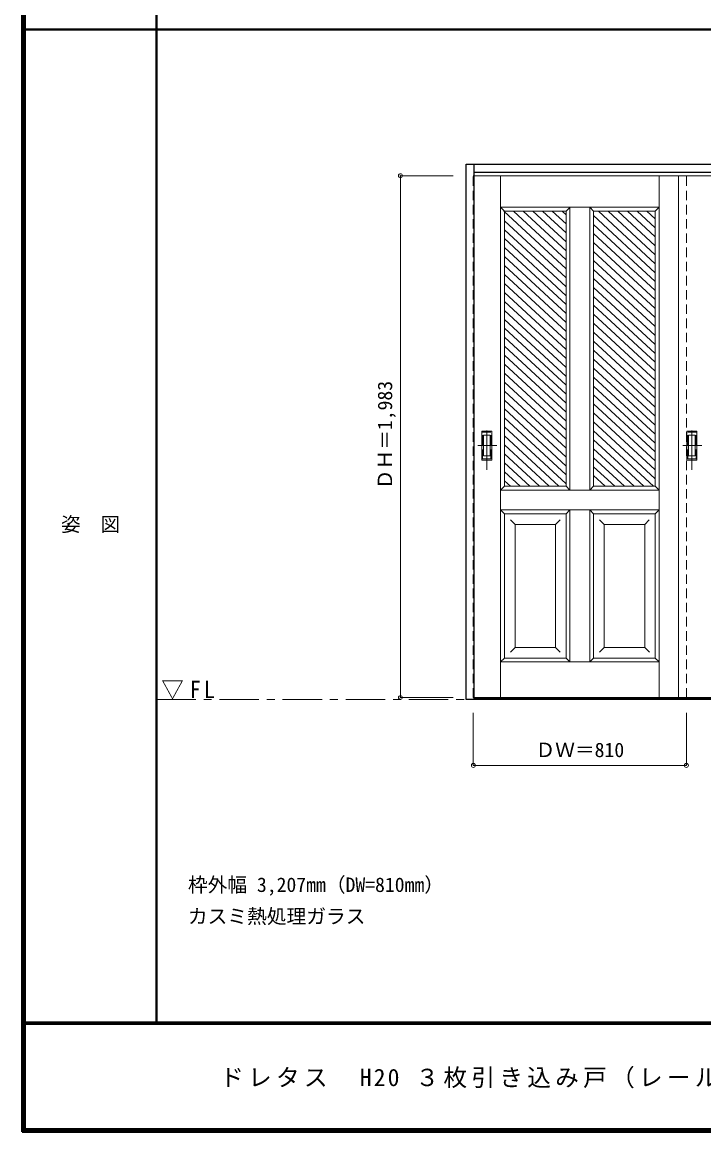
# Model space of a CAD drawing. Units: millimetres, scale not verified. Extents: x -6000 to 5700, y -4307 to 4260.
# Drawn here: x -6000 to -3409, y -4205 to 12 of the extents above; entities that cross this region are included whole.
import ezdxf
from ezdxf.enums import TextEntityAlignment as Align

# ---------------------------------------------------------------- set-up
doc = ezdxf.new("R2010")
doc.units = ezdxf.units.MM
doc.header["$LTSCALE"] = 30
doc.header["$PDMODE"] = 32
doc.header["$PDSIZE"] = 15
doc.linetypes.add('CHAIN1', pattern=[8, 5, -1, 1, -1])
doc.linetypes.add('DASHED1', pattern=[1.8, 1.2, -0.6])
for name, color, linetype, lineweight in [('0-1_通り芯', 7, 'CHAIN1', 18), ('0-2_扉', 7, 'Continuous', 18), ('0-4_枠', 3, 'Continuous', 25), ('0-6_引手', 7, 'Continuous', 18), ('0-B_寸法', 4, 'Continuous', 9), ('0-C_ハッチ', 4, 'Continuous', 9), ('F-1_枠', 6, 'Continuous', 40), ('F-A_文字', 7, 'Continuous', 18)]:
    doc.layers.add(name, color=color, linetype=linetype, lineweight=lineweight)
doc.layers.add('0-A_文字', color=7, linetype='Continuous')
doc.styles.add('ＭＳ ゴシック', font='')
doc.styles.get('ＭＳ ゴシック').set_extended_font_data('MS Gothic')

msp = doc.modelspace()

# ---------------------------------------------------------------- linework, layer by layer
at = {"layer": '0-1_通り芯'}
msp.add_line((-5490, -2562.5), (100, -2562.5), dxfattribs=at)
at = {"layer": '0-2_扉', "color": 4, "linetype": 'DASHED1', "lineweight": 9}
for p, q in [((-4285, -2554.5), (-4285, -571.5)), ((-4282, -571.5), (-4285, -571.5)), ((-3475, -2554.5), (-3475, -571.5)), ((-4285, -2554.5), (-4282, -2554.5))]:
    msp.add_line(p, q, dxfattribs=at)
at = {"layer": '0-2_扉'}
for p, q in [((-3475, -571.5), (-4282, -571.5)), ((-4181.5, -2554.5), (-4181.5, -571.5)), ((-3578.5, -2554.5), (-3578.5, -571.5)), ((-3505, -571.5), (-3505, -2554.5)), ((-2695, -571.5), (-3502, -571.5)), ((-4181.5, -691.5), (-4166.5, -706.5)), ((-3920, -691.5), (-4181.5, -691.5)), ((-3932.5, -706.5), (-4166.5, -706.5)), ((-4166.5, -1751.5), (-4166.5, -706.5)), ((-3932.5, -706.5), (-3917.79, -691.79)), ((-3932.5, -706.5), (-3932.5, -994.5)), ((-3578.5, -691.5), (-3920, -691.5)), ((-3917.5, -691.5), (-3917.5, -1766.5)), ((-3827.5, -706.5), (-3842.5, -691.5)), ((-3842.5, -691.5), (-3842.5, -1766.5)), ((-3827.5, -706.5), (-3827.5, -994.5)), ((-3593.5, -1620.26), (-3593.5, -706.5)), ((-3593.69, -889.5), (-3593.5, -889.5)), ((-3932.5, -994.5), (-3932.5, -1751.5)), ((-3827.5, -994.5), (-3827.5, -1751.5)), ((-3593.5, -1751.5), (-3593.5, -1609.45)), ((-4166.5, -1751.5), (-3932.5, -1751.5)), ((-3932.5, -1751.5), (-4121.5, -1751.5)), ((-3917.5, -1766.5), (-3932.5, -1751.5)), ((-3917.5, -1766.5), (-3578.5, -1766.5)), ((-3827.5, -1751.5), (-3842.5, -1766.5)), ((-3827.5, -1751.5), (-3638.5, -1751.5)), ((-3593.5, -1751.5), (-3792.5, -1751.5)), ((-3578.5, -1766.5), (-3593.5, -1751.5)), ((-3917.5, -1841.5), (-4181.5, -1841.5)), ((-3917.5, -1841.5), (-3932.5, -1856.5)), ((-3917.5, -1841.5), (-3917.5, -2419.5)), ((-3578.5, -1841.5), (-3917.5, -1841.5)), ((-3842.5, -1841.5), (-3842.5, -2419.5)), ((-3827.5, -1856.5), (-3842.5, -1841.5)), ((-3932.5, -1856.5), (-4166.5, -1856.5)), ((-4126.5, -1896.5), (-4144.18, -1878.82)), ((-4126.5, -1896.5), (-3972.5, -1896.5)), ((-4126.5, -1896.5), (-4126.5, -2364.5)), ((-3972.5, -1896.5), (-3954.82, -1878.82)), ((-3972.5, -2363.07), (-3972.5, -1896.5)), ((-3932.5, -1856.5), (-3932.5, -2404.5)), ((-3827.5, -1856.5), (-3827.5, -2404.5)), ((-3787.54, -1896.5), (-3805.21, -1878.82)), ((-3787.54, -1896.5), (-3633.5, -1896.5)), ((-3787.5, -1896.5), (-3787.5, -2364.5)), ((-3633.54, -1896.5), (-3615.86, -1878.82)), ((-3633.5, -2364.5), (-3633.5, -1896.5)), ((-3593.5, -2404.5), (-3593.5, -1856.5)), ((-4126.5, -2364.5), (-4144.18, -2382.18)), ((-4126.5, -2364.5), (-3972.5, -2364.5)), ((-3972.5, -2364.5), (-3972.5, -2363.07)), ((-3972.5, -2364.5), (-3954.82, -2382.18)), ((-3787.5, -2364.5), (-3805.18, -2382.18)), ((-3787.5, -2364.5), (-3633.5, -2364.5)), ((-3633.5, -2364.5), (-3633.5, -2363.07)), ((-3633.5, -2364.5), (-3615.82, -2382.18)), ((-3917.5, -2419.5), (-4181.5, -2419.5)), ((-3932.5, -2404.5), (-3917.5, -2419.5)), ((-3827.5, -2404.5), (-3842.5, -2419.5)), ((-3593.5, -2404.5), (-3827.5, -2404.5)), ((-3475, -2554.5), (-4282, -2554.5)), ((-2695, -2554.5), (-3502, -2554.5))]:
    msp.add_line(p, q, dxfattribs=at)
for points in [[(-3578.5, -691.5), (-3593.5, -706.5), (-3827.5, -706.5)], [(-4166.5, -1751.5), (-4181.5, -1766.5), (-3917.5, -1766.5)], [(-4166.5, -2404.5), (-4166.5, -1856.5), (-4181.5, -1841.5)], [(-3578.5, -1841.5), (-3593.5, -1856.5), (-3827.5, -1856.5)], [(-3932.5, -2404.5), (-4166.5, -2404.5), (-4181.5, -2419.5)], [(-3593.5, -2404.5), (-3578.5, -2419.5), (-3917.5, -2419.5)]]:
    msp.add_lwpolyline(points, dxfattribs=at)
at = {"layer": '0-4_枠'}
for p, q in [((-4312, -527.5), (-1105, -527.5)), ((-4282, -2562.5), (-4282, -527.5)), ((-4282, -557.5), (-1135, -557.5)), ((-1135, -2559.5), (-4282, -2559.5)), ((-1135, -2562.5), (-4282, -2562.5))]:
    msp.add_line(p, q, dxfattribs=at)
msp.add_lwpolyline([(-4282, -2562.5), (-4312, -2562.5), (-4312, -527.5)], dxfattribs=at)
at = {"layer": '0-6_引手'}
for p, q in [((-4253, -1542), (-4215, -1542)), ((-4253, -1652), (-4253, -1542)), ((-4246.5, -1558), (-4221.5, -1558)), ((-4246.5, -1636), (-4246.5, -1558)), ((-4221.5, -1636), (-4221.5, -1558)), ((-4215, -1652), (-4215, -1542)), ((-3473, -1542), (-3435, -1542)), ((-3473, -1652), (-3473, -1542)), ((-3466.5, -1558), (-3441.5, -1558)), ((-3466.5, -1636), (-3466.5, -1558)), ((-3441.5, -1636), (-3441.5, -1558)), ((-3435, -1652), (-3435, -1542)), ((-4246.5, -1636), (-4221.5, -1636)), ((-3466.5, -1636), (-3441.5, -1636)), ((-4253, -1652), (-4215, -1652)), ((-3473, -1652), (-3435, -1652))]:
    msp.add_line(p, q, dxfattribs=at)
at = {"layer": '0-6_引手', "linetype": 'CHAIN1'}
for p, q in [((-4234, -1689.23), (-4234, -1518.38)), ((-3454, -1689.23), (-3454, -1518.38)), ((-4195.93, -1597), (-4268.44, -1597)), ((-3415.93, -1597), (-3488.44, -1597))]:
    msp.add_line(p, q, dxfattribs=at)
at = {"layer": '0-6_引手', "linetype": 'DASHED1'}
for p, q in [((-4218, -1648), (-4218, -1546)), ((-3438, -1648), (-3438, -1546)), ((-4250, -1648), (-4218, -1648)), ((-3470, -1648), (-3438, -1648))]:
    msp.add_line(p, q, dxfattribs=at)
for points in [[(-4250, -1648), (-4250, -1546), (-4218, -1546)], [(-3470, -1648), (-3470, -1546), (-3438, -1546)]]:
    msp.add_lwpolyline(points, dxfattribs=at)
at = {"layer": '0-B_寸法'}
for p, q in [((-4562, -571.5), (-4362, -571.5)), ((-4562, -571.5), (-4562, -2554.5)), ((-4562, -2554.5), (-4362, -2554.5)), ((-4285, -2812.5), (-4285, -2612.5)), ((-3475, -2812.5), (-3475, -2612.5)), ((-4285, -2812.5), (-3475, -2812.5))]:
    msp.add_line(p, q, dxfattribs=at)
at = {"layer": '0-B_寸法', "color": 7}
for p in [(-4562, -571.5), (-4562, -2554.5), (-4285, -2812.5), (-3475, -2812.5)]:
    msp.add_point(p, dxfattribs=at)
at = {"layer": '0-C_ハッチ'}
for p, q in [((-4168.6, -706.5), (-3932.5, -925.11)), ((-4131.8, -706.5), (-3932.5, -891.04)), ((-4095, -706.5), (-3932.5, -856.96)), ((-4058.21, -706.5), (-3932.5, -822.89)), ((-4021.41, -706.5), (-3932.5, -788.82)), ((-3984.61, -706.5), (-3932.5, -754.75)), ((-3947.82, -706.5), (-3932.5, -720.68)), ((-3808.83, -706.5), (-3593.5, -905.88)), ((-3772.03, -706.5), (-3593.5, -871.81)), ((-3735.24, -706.5), (-3593.5, -837.74)), ((-3698.44, -706.5), (-3593.5, -803.67)), ((-3661.64, -706.5), (-3593.5, -769.6)), ((-3624.85, -706.5), (-3593.5, -735.53)), ((-4166.5, -742.51), (-3932.5, -959.18)), ((-3827.5, -723.28), (-3593.5, -939.95)), ((-3827.5, -757.36), (-3593.5, -974.02)), ((-4166.5, -776.58), (-3932.5, -993.25)), ((-3827.5, -791.43), (-3593.5, -1008.09)), ((-4166.5, -810.65), (-3932.5, -1027.32)), ((-3827.5, -825.5), (-3593.5, -1042.16)), ((-4166.5, -844.72), (-3932.5, -1061.39)), ((-4166.5, -878.8), (-3932.5, -1095.46)), ((-3827.5, -859.57), (-3593.5, -1076.24)), ((-4166.5, -912.87), (-3932.5, -1129.53)), ((-3827.5, -893.64), (-3593.5, -1110.31)), ((-3827.5, -927.71), (-3593.5, -1144.38)), ((-4166.5, -946.94), (-3932.5, -1163.6)), ((-3827.5, -961.78), (-3593.5, -1178.45)), ((-4166.5, -981.01), (-3932.5, -1197.68)), ((-3827.5, -995.85), (-3593.5, -1212.52)), ((-4166.5, -1015.08), (-3932.5, -1231.75)), ((-4166.5, -1049.15), (-3932.5, -1265.82)), ((-3827.5, -1029.92), (-3593.5, -1246.59)), ((-4166.5, -1083.22), (-3932.5, -1299.89)), ((-3827.5, -1064), (-3593.5, -1280.66)), ((-4166.5, -1117.29), (-3932.5, -1333.96)), ((-3827.5, -1098.07), (-3593.5, -1314.73)), ((-3827.5, -1132.14), (-3593.5, -1348.8)), ((-4166.5, -1151.36), (-3932.5, -1368.03)), ((-3827.5, -1166.21), (-3593.5, -1382.88)), ((-4166.5, -1185.43), (-3932.5, -1402.1)), ((-4166.5, -1219.51), (-3932.5, -1436.17)), ((-3827.5, -1200.28), (-3593.5, -1416.95)), ((-4166.5, -1253.58), (-3932.5, -1470.24)), ((-3827.5, -1234.35), (-3593.5, -1451.02)), ((-4166.5, -1287.65), (-3932.5, -1504.31)), ((-3827.5, -1268.42), (-3593.5, -1485.09)), ((-3827.5, -1302.49), (-3593.5, -1519.16)), ((-4166.5, -1321.72), (-3932.5, -1538.39)), ((-3827.5, -1336.56), (-3593.5, -1553.23)), ((-4166.5, -1355.79), (-3932.5, -1572.46)), ((-4166.5, -1389.86), (-3932.5, -1606.53)), ((-3827.5, -1370.64), (-3593.5, -1587.3)), ((-4166.5, -1423.93), (-3932.5, -1640.6)), ((-3827.5, -1404.71), (-3611.77, -1604.46)), ((-4166.5, -1458), (-3932.5, -1674.67)), ((-3827.5, -1438.78), (-3642.19, -1610.37)), ((-3827.5, -1472.85), (-3593.5, -1689.52)), ((-4166.5, -1492.07), (-3932.5, -1708.74)), ((-3827.5, -1506.92), (-3593.5, -1723.59)), ((-4166.5, -1526.15), (-3932.5, -1742.81)), ((-4166.5, -1560.22), (-3959.91, -1751.5)), ((-3827.5, -1540.99), (-3600.15, -1751.5)), ((-4166.5, -1594.29), (-3996.71, -1751.5)), ((-3827.5, -1575.06), (-3636.95, -1751.5)), ((-4166.5, -1628.36), (-4033.51, -1751.5)), ((-3827.5, -1609.13), (-3673.74, -1751.5)), ((-3827.5, -1643.2), (-3710.54, -1751.5)), ((-3642.19, -1610.37), (-3593.5, -1655.44)), ((-3611.77, -1604.46), (-3593.5, -1621.37)), ((-4166.5, -1662.43), (-4070.3, -1751.5)), ((-3827.5, -1677.27), (-3747.34, -1751.5)), ((-4166.5, -1696.5), (-4107.1, -1751.5)), ((-3827.5, -1711.35), (-3784.13, -1751.5)), ((-4166.5, -1730.57), (-4143.9, -1751.5))]:
    msp.add_line(p, q, dxfattribs=at)
at = {"layer": 'F-1_枠'}
for p, q in [((-6000, 4175), (-6000, -4205)), ((-5995, 4175), (-5995, -4205)), ((-5990, 4175), (-5990, -4205)), ((-5490, 4175), (-5490, -3790)), ((-6000, -15.5), (5700, -15.5)), ((5700, -3790), (-6000, -3790)), ((5700, -3795), (-6000, -3795)), ((5700, -4195), (-6000, -4195)), ((5700, -4200), (-6000, -4200)), ((5700, -4205), (-6000, -4205))]:
    msp.add_line(p, q, dxfattribs=at)

# ---------------------------------------------------------------- texts
at = {"layer": '0-A_文字', "style": 'ＭＳ ゴシック'}
for s, p in [('ＤＷ＝810', (-4048.75, -2797.5)), ('枠外幅 3,207mm（DW=810mm）', (-5370, -3310)), ('カスミ熱処理ガラス', (-5370, -3430))]:
    msp.add_text(s, height=54.99, dxfattribs=at).set_placement(p, align=Align.BOTTOM_LEFT)
at = {"layer": '0-A_文字', "insert": (-5471.25, -2562.5), "char_height": 65.98, "attachment_point": 7, "style": 'ＭＳ ゴシック'}
msp.add_mtext('\\T1.26;\\W0.95;▽FL', dxfattribs=at)
at = {"layer": '0-B_寸法', "color": 7, "style": 'ＭＳ ゴシック'}
msp.add_text('ＤＨ＝1,983', height=54.99, rotation=90, dxfattribs=at).set_placement((-4577, -1763.25), align=Align.BOTTOM_LEFT)
at = {"layer": 'F-A_文字', "style": 'ＭＳ ゴシック'}
msp.add_text('姿\u3000図', height=54.99, dxfattribs=at).set_placement((-5852.5, -1940.25), align=Align.BOTTOM_LEFT)
at = {"layer": 'F-A_文字', "insert": (-5247.55, -4040), "char_height": 65.98, "attachment_point": 7, "style": 'ＭＳ ゴシック'}
msp.add_mtext('\\T1.18;ドレタス\u3000H20\\~３枚引き込み戸（レールタイプ）Ｂ－ＲＹ／ＹＹ／ＹＩ', dxfattribs=at)

doc.saveas('drawing.dxf')
